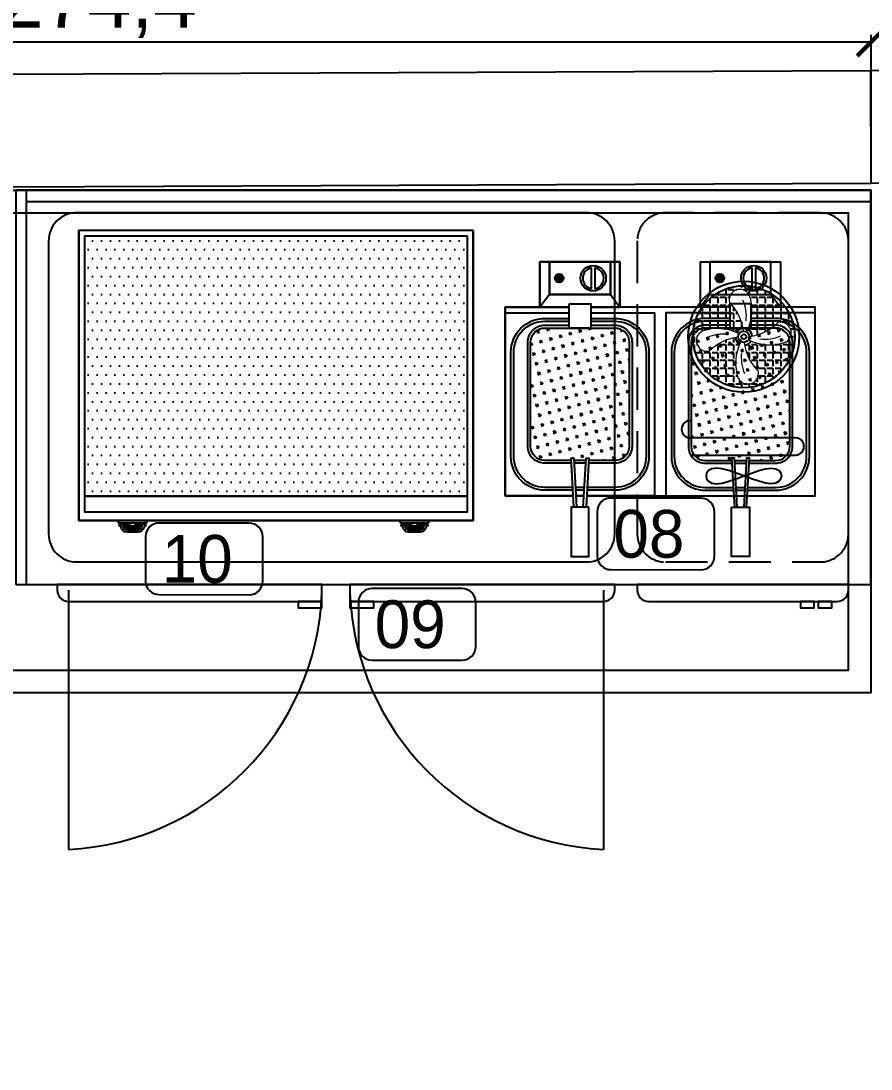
# Model space of a CAD drawing. Header units: millimetres. Extents: x -3164 to 12587, y -18082 to -16228.
# Drawn here: x 6803.1 to 6954, y -16702.4 to -16516.4 of the extents above; entities that cross this region are included whole.
import ezdxf

# ---------------------------------------------------------------- set-up
doc = ezdxf.new("R2010")
doc.units = ezdxf.units.MM
doc.linetypes.add('DASHED', pattern=[0.75, 0.5, -0.25])
doc.layers.add('002 Çizgi', color=254, linetype='Continuous')
doc.layers.add('ELK', color=10, linetype='Continuous')
doc.layers.add('TEFRİŞ MUTFAK (L)', color=241, linetype='Continuous', lineweight=15)
doc.styles.add('adet', font='stylu.ttf')
doc.styles.get("Standard").update_dxf_attribs({"font": 'arial.ttf'})
doc.dimstyles.new('ISO-25', dxfattribs={"dimtxt": 10, "dimasz": 5, "dimexe": 1.25, "dimexo": 10, "dimtad": 1, "dimdec": 1, "dimtxsty": 'Standard', "dimblk": 'ARCHTICK', "dimcen": 2.5, "dimadec": 0, "dimazin": 0, "dimtfac": 1, "dimtdec": 1, "dimtmove": 0, "dimatfit": 3, "dimfxl": 1, "dimarcsym": 0})

# ---------------------------------------------------------------- blocks, each defined once
blk = doc.blocks.new('rwerewerr')
h = blk.add_hatch(color=30)
h.dxf.hatch_style = 1
edge = h.paths.add_edge_path()
edge.add_arc((2556.36, -3488.02), 0.549, 0, 360)
h = blk.add_hatch(color=30)
h.dxf.hatch_style = 1
edge = h.paths.add_edge_path()
edge.add_arc((2584.86, -3488.02), 0.549, 0, 360)
h = blk.add_hatch()
h.set_pattern_fill('CROSS', scale=0.2, angle=60)
h.paths.add_polyline_path([(2551.28, -3517.87, 0.414214), (2553.78, -3520.37), (2558.48, -3520.37), (2558.46, -3519.95), (2558.95, -3519.95), (2558.97, -3520.37), (2561.1, -3520.37), (2561.12, -3519.95), (2561.61, -3519.95), (2561.58, -3520.37), (2566.28, -3520.37, 0.414214), (2568.78, -3517.87), (2568.78, -3499.37, 0.414214), (2566.28, -3496.87), (2553.78, -3496.87, 0.414214), (2551.28, -3499.37)])
h = blk.add_hatch()
h.set_pattern_fill('CROSS', scale=0.2, angle=60)
h.paths.add_polyline_path([(2597.28, -3499.37, 0.414214), (2594.78, -3496.87), (2582.28, -3496.87, 0.414214), (2579.78, -3499.37), (2579.78, -3517.87, 0.414214), (2582.28, -3520.37), (2586.98, -3520.37), (2586.96, -3519.95), (2587.45, -3519.95), (2587.47, -3520.37), (2589.6, -3520.37), (2589.62, -3519.95), (2590.11, -3519.95), (2590.08, -3520.37), (2594.78, -3520.37, 0.414214), (2597.28, -3517.87)])
at = {"color": 7}
for points in [[(2561.95, -3493.15), (2567.13, -3493.15), (2567.13, -3485.14), (2552.94, -3485.14), (2552.94, -3493.15), (2558.12, -3493.15)], [(2558.12, -3493.15), (2552.94, -3493.15), (2552.94, -3485.14), (2567.13, -3485.14), (2567.13, -3493.15), (2561.95, -3493.15)], [(2562.11, -3489.86), (2562.11, -3486.17)], [(2562.68, -3486.17), (2562.68, -3489.86)], [(2586.62, -3493.15), (2581.44, -3493.15), (2581.44, -3485.14), (2595.63, -3485.14), (2595.63, -3493.15), (2590.45, -3493.15)], [(2590.61, -3489.86), (2590.61, -3486.17)], [(2591.18, -3486.17), (2591.18, -3489.86)], [(2554.62, -3490.89), (2552.94, -3493.15)], [(2554.62, -3490.89), (2552.94, -3493.15)], [(2565.45, -3490.89), (2567.13, -3493.15)], [(2565.45, -3490.89), (2567.13, -3493.15)], [(2583.12, -3490.89), (2581.44, -3493.15)], [(2593.95, -3490.89), (2595.63, -3493.15)], [(2558.12, -3493.15), (2546.78, -3493.15), (2546.78, -3526.65), (2558.84, -3526.65)], [(2558.84, -3526.65), (2546.78, -3526.65), (2546.78, -3493.15), (2558.12, -3493.15)], [(2558.84, -3526.65), (2546.78, -3526.65), (2546.78, -3494.15), (2558.12, -3494.15)], [(2558.12, -3493.15), (2552.94, -3493.15)], [(2562.32, -3494.15), (2573.28, -3494.15), (2573.28, -3526.65), (2561.23, -3526.65)], [(2586.62, -3493.15), (2561.95, -3493.15)], [(2561.95, -3493.15), (2567.13, -3493.15)], [(2561.95, -3494.15), (2573.28, -3494.15)], [(2586.25, -3494.15), (2575.28, -3494.15), (2575.28, -3526.65), (2587.34, -3526.65)], [(2586.62, -3494.15), (2575.28, -3494.15)], [(2586.62, -3493.15), (2581.44, -3493.15)], [(2589.73, -3526.65), (2601.78, -3526.65), (2601.78, -3493.15), (2590.45, -3493.15)], [(2589.73, -3526.65), (2601.78, -3526.65), (2601.78, -3494.15), (2590.45, -3494.15)], [(2553.78, -3495.15), (2558.12, -3495.15)], [(2561.95, -3495.65), (2566.28, -3495.65)], [(2586.62, -3495.65), (2582.28, -3495.65)], [(2594.78, -3495.15), (2590.45, -3495.15)], [(2561.1, -3520.37), (2558.97, -3520.37)], [(2561.07, -3520.87), (2559, -3520.87)], [(2587.47, -3520.37), (2589.6, -3520.37)], [(2587.5, -3520.87), (2589.57, -3520.87)], [(2560.82, -3525.15), (2559.24, -3525.15)], [(2560.8, -3525.65), (2559.27, -3525.65)], [(2587.74, -3525.15), (2589.32, -3525.15)], [(2587.77, -3525.65), (2589.3, -3525.65)], [(2546.78, -3526.65), (2558.84, -3526.65)], [(2559.33, -3526.65), (2560.74, -3526.65)], [(2559.33, -3526.65), (2560.74, -3526.65)], [(2560.74, -3526.65), (2559.33, -3526.65)], [(2560.74, -3526.65), (2559.33, -3526.65)], [(2561.23, -3526.65), (2587.34, -3526.65)], [(2561.23, -3526.65), (2601.78, -3526.65)], [(2587.83, -3526.65), (2589.24, -3526.65)], [(2587.83, -3526.65), (2589.24, -3526.65)]]:
    blk.add_lwpolyline(points, dxfattribs=at)
for points in [[(2565.45, -3490.89), (2554.62, -3490.89), (2554.62, -3485.14), (2565.45, -3485.14)], [(2554.62, -3490.89), (2565.45, -3490.89), (2565.45, -3485.14), (2554.62, -3485.14)], [(2583.12, -3490.89), (2593.95, -3490.89), (2593.95, -3485.14), (2583.12, -3485.14)], [(2558.12, -3492.55), (2561.95, -3492.55), (2561.95, -3496.87), (2558.12, -3496.87)], [(2590.45, -3492.55), (2586.62, -3492.55), (2586.62, -3496.87), (2590.45, -3496.87)], [(2559.45, -3528.68), (2558.96, -3528.68), (2558.46, -3519.95), (2558.95, -3519.95)], [(2561.11, -3528.68), (2560.62, -3528.68), (2561.12, -3519.95), (2561.61, -3519.95)], [(2587.46, -3528.68), (2587.95, -3528.68), (2587.45, -3519.95), (2586.96, -3519.95)], [(2589.12, -3528.68), (2589.61, -3528.68), (2590.11, -3519.95), (2589.62, -3519.95)], [(2561.61, -3528.68), (2558.46, -3528.68), (2558.46, -3537.43), (2561.61, -3537.43)], [(2586.96, -3528.68), (2590.11, -3528.68), (2590.11, -3537.43), (2586.96, -3537.43)]]:
    blk.add_lwpolyline(points, close=True, dxfattribs=at)
for points in [[(2558.78, -3525.65), (2553.78, -3525.65, -0.414214), (2547.78, -3519.65), (2547.78, -3501.15, -0.414214), (2553.78, -3495.15), (2558.12, -3495.15)], [(2558.76, -3525.15), (2553.78, -3525.15, -0.414214), (2548.28, -3519.65), (2548.28, -3501.15, -0.414214), (2553.78, -3495.65), (2558.12, -3495.65)], [(2561.95, -3495.15), (2566.28, -3495.15, -0.414214), (2572.28, -3501.15), (2572.28, -3519.65, -0.414214), (2566.28, -3525.65), (2561.28, -3525.65)], [(2562.32, -3495.65), (2566.28, -3495.65, -0.414214), (2571.78, -3501.15), (2571.78, -3519.65, -0.414214), (2566.28, -3525.15), (2561.31, -3525.15)], [(2586.62, -3495.15), (2582.28, -3495.15, 0.414214), (2576.28, -3501.15), (2576.28, -3519.65, 0.414214), (2582.28, -3525.65), (2587.28, -3525.65)], [(2586.25, -3495.65), (2582.28, -3495.65, 0.414214), (2576.78, -3501.15), (2576.78, -3519.65, 0.414214), (2582.28, -3525.15), (2587.26, -3525.15)], [(2589.78, -3525.65), (2594.78, -3525.65, 0.414214), (2600.78, -3519.65), (2600.78, -3501.15, 0.414214), (2594.78, -3495.15), (2590.45, -3495.15)], [(2589.81, -3525.15), (2594.78, -3525.15, 0.414214), (2600.28, -3519.65), (2600.28, -3501.15, 0.414214), (2594.78, -3495.65), (2590.45, -3495.65)], [(2558.51, -3520.87), (2553.78, -3520.87, -0.414214), (2550.78, -3517.87), (2550.78, -3499.37, -0.414214), (2553.78, -3496.37), (2558.12, -3496.37)], [(2558.48, -3520.37), (2553.78, -3520.37, -0.414214), (2551.28, -3517.87), (2551.28, -3499.37, -0.414214), (2553.78, -3496.87), (2566.28, -3496.87, -0.414214), (2568.78, -3499.37), (2568.78, -3517.87, -0.414214), (2566.28, -3520.37), (2561.58, -3520.37)], [(2561.95, -3496.37), (2566.28, -3496.37, -0.414214), (2569.28, -3499.37), (2569.28, -3517.87, -0.414214), (2566.28, -3520.87), (2561.56, -3520.87)], [(2586.62, -3496.37), (2582.28, -3496.37, 0.414214), (2579.28, -3499.37), (2579.28, -3517.87, 0.414214), (2582.28, -3520.87), (2587.01, -3520.87)], [(2590.08, -3520.37), (2594.78, -3520.37, 0.414214), (2597.28, -3517.87), (2597.28, -3499.37, 0.414214), (2594.78, -3496.87), (2582.28, -3496.87, 0.414214), (2579.78, -3499.37), (2579.78, -3517.87, 0.414214), (2582.28, -3520.37), (2586.98, -3520.37)], [(2590.06, -3520.87), (2594.78, -3520.87, 0.414214), (2597.78, -3517.87), (2597.78, -3499.37, 0.414214), (2594.78, -3496.37), (2590.45, -3496.37)]]:
    blk.add_lwpolyline(points, format="xyb", dxfattribs=at)
for centre, radius in [((2562.39, -3488.02), 2.26), ((2590.89, -3488.02), 2.26), ((2556.36, -3488.02), 0.761), ((2556.36, -3488.02), 0.689), ((2556.36, -3488.02), 0.549), ((2584.86, -3488.02), 0.761), ((2584.86, -3488.02), 0.689), ((2584.86, -3488.02), 0.549)]:
    blk.add_circle(centre, radius, dxfattribs=at)
for centre, start, end in [((2562.39, -3488.02), 98.7362, 261.2638), ((2562.39, -3488.02), 278.7362, 81.2638), ((2590.89, -3488.02), 98.7362, 261.2638), ((2590.89, -3488.02), 278.7362, 81.2638)]:
    blk.add_arc(centre, 1.87, start, end, dxfattribs=at)
blk = doc.blocks.new('FRİTOZ 5LT+5LT')
at = {"color": 7}
blk.add_blockref('rwerewerr', (-2546.78, 3526.65), dxfattribs=at)
blk = doc.blocks.new('GHFH')
at = {"color": 7}
for p, q in [((1821.69, 2075.94), (1821.69, 2076.96)), ((1822.08, 2077.34), (1822.7, 2077.34)), ((1823.09, 2077.34), (1823.09, 2077.67)), ((1823.09, 2077.34), (1824.1, 2077.34)), ((1823.09, 2076.33), (1823.09, 2076.96)), ((1824.48, 2077.34), (1824.48, 2077.94)), ((1824.48, 2077.34), (1824.64, 2077.34)), ((1824.88, 2077.34), (1825.5, 2077.34)), ((1825.88, 2077.34), (1825.88, 2077.98)), ((1825.88, 2077.34), (1826.89, 2077.34)), ((1827.28, 2077.34), (1827.28, 2077.8)), ((1827.28, 2077.34), (1828.29, 2077.34)), ((1827.28, 2075.94), (1827.28, 2076.96)), ((1828.67, 2077.34), (1828.67, 2077.4)), ((1828.67, 2077.34), (1828.83, 2077.34)), ((1828.67, 2075.94), (1828.67, 2076.96)), ((1830.07, 2075.94), (1830.07, 2076.73)), ((1818.89, 2074.55), (1818.89, 2075.18)), ((1819.72, 2075.94), (1819.91, 2075.94)), ((1820.29, 2075.94), (1820.29, 2076.37)), ((1820.29, 2075.94), (1821.31, 2075.94)), ((1820.29, 2074.55), (1820.29, 2075.56)), ((1821.69, 2075.94), (1822.7, 2075.94)), ((1821.69, 2074.55), (1821.69, 2075.56)), ((1823.09, 2074.55), (1823.09, 2074.83)), ((1826.56, 2075.94), (1826.89, 2075.94)), ((1827.28, 2075.94), (1828.29, 2075.94)), ((1827.28, 2074.55), (1827.28, 2075.56)), ((1828.67, 2075.94), (1829.69, 2075.94)), ((1828.67, 2074.55), (1828.67, 2075.56)), ((1830.07, 2075.94), (1831.09, 2075.94)), ((1830.07, 2074.55), (1830.07, 2075.56)), ((1831.47, 2074.55), (1831.47, 2075.56)), ((1817.5, 2073.15), (1817.5, 2073.26)), ((1817.5, 2073.15), (1818.51, 2073.15)), ((1817.5, 2071.75), (1817.5, 2072.77)), ((1818.34, 2074.55), (1818.51, 2074.55)), ((1818.89, 2074.55), (1819.91, 2074.55)), ((1818.89, 2073.15), (1818.89, 2074.16)), ((1818.89, 2073.15), (1819.91, 2073.15)), ((1818.89, 2071.75), (1818.89, 2072.77)), ((1820.29, 2074.55), (1821.31, 2074.55)), ((1820.29, 2073.15), (1820.29, 2074.16)), ((1820.29, 2073.15), (1821.31, 2073.15)), ((1820.29, 2071.75), (1820.29, 2072.77)), ((1821.69, 2074.55), (1822.7, 2074.55)), ((1821.69, 2073.15), (1821.69, 2074.16)), ((1821.69, 2073.15), (1822.7, 2073.15)), ((1821.69, 2071.75), (1821.69, 2072.77)), ((1823.09, 2074.55), (1823.34, 2074.55)), ((1823.09, 2073.15), (1823.09, 2074.16)), ((1823.09, 2073.15), (1824.1, 2073.15)), ((1823.09, 2071.75), (1823.09, 2072.77)), ((1824.48, 2071.75), (1824.48, 2072.77)), ((1826.85, 2074.55), (1826.89, 2074.55)), ((1827.28, 2074.55), (1828.29, 2074.55)), ((1827.28, 2073.15), (1827.28, 2074.16)), ((1827.28, 2073.15), (1828.29, 2073.15)), ((1827.28, 2071.75), (1827.28, 2072.77)), ((1828.67, 2074.55), (1829.69, 2074.55)), ((1828.67, 2073.15), (1828.67, 2074.16)), ((1828.67, 2073.15), (1829.69, 2073.15)), ((1828.67, 2071.75), (1828.67, 2072.77)), ((1830.07, 2074.55), (1831.09, 2074.55)), ((1830.07, 2073.15), (1830.07, 2074.16)), ((1830.07, 2073.15), (1831.09, 2073.15)), ((1830.07, 2071.75), (1830.07, 2072.77)), ((1831.47, 2074.55), (1832.48, 2074.55)), ((1831.47, 2073.15), (1831.47, 2074.16)), ((1831.47, 2073.15), (1832.48, 2073.15)), ((1831.47, 2071.75), (1831.47, 2072.77)), ((1832.86, 2073.15), (1832.86, 2074.15)), ((1832.86, 2073.15), (1833.48, 2073.15)), ((1832.86, 2071.75), (1832.86, 2072.77)), ((1816.84, 2071.75), (1817.12, 2071.75)), ((1817.5, 2071.75), (1818.51, 2071.75)), ((1817.5, 2070.35), (1817.5, 2071.37)), ((1818.89, 2071.75), (1819.91, 2071.75)), ((1818.89, 2070.35), (1818.89, 2071.37)), ((1820.29, 2071.75), (1821.31, 2071.75)), ((1820.29, 2070.36), (1820.29, 2071.37)), ((1821.69, 2071.75), (1822.7, 2071.75)), ((1821.69, 2070.35), (1821.69, 2071.37)), ((1823.09, 2071.75), (1824.1, 2071.75)), ((1823.09, 2070.35), (1823.09, 2071.37)), ((1824.48, 2071.75), (1824.98, 2071.75)), ((1824.48, 2070.35), (1824.48, 2071.37)), ((1826.7, 2071.75), (1826.89, 2071.75)), ((1827.28, 2071.75), (1828.29, 2071.75)), ((1827.28, 2070.35), (1827.28, 2071.37)), ((1828.67, 2071.75), (1829.69, 2071.75)), ((1828.67, 2070.35), (1828.67, 2071.37)), ((1830.07, 2071.75), (1831.09, 2071.75)), ((1830.07, 2070.35), (1830.07, 2071.37)), ((1831.47, 2071.75), (1832.48, 2071.75)), ((1832.86, 2071.75), (1833.88, 2071.75)), ((1832.86, 2071.29), (1832.86, 2071.37)), ((1834.26, 2070.35), (1834.26, 2071.07)), ((1816.5, 2070.35), (1817.12, 2070.35)), ((1817.5, 2070.35), (1818.51, 2070.35)), ((1817.5, 2069.47), (1817.5, 2069.97)), ((1818.89, 2070.35), (1819.91, 2070.35)), ((1821.69, 2070.35), (1822.7, 2070.35)), ((1823.09, 2070.35), (1824.1, 2070.35)), ((1824.48, 2070.35), (1825, 2070.35)), ((1826.24, 2070.35), (1826.89, 2070.35)), ((1827.28, 2070.35), (1828.29, 2070.35)), ((1827.28, 2069.12), (1827.28, 2069.97)), ((1828.67, 2070.35), (1829.69, 2070.35)), ((1828.67, 2069.55), (1828.67, 2069.97)), ((1830.07, 2070.35), (1830.19, 2070.35)), ((1833.72, 2070.35), (1833.88, 2070.35)), ((1834.26, 2070.35), (1834.41, 2070.35)), ((1834.26, 2068.96), (1834.26, 2069.97)), ((1816.39, 2068.96), (1817.12, 2068.96)), ((1816.49, 2067.56), (1817.12, 2067.56)), ((1820.29, 2066.16), (1820.29, 2067.18)), ((1820.82, 2067.56), (1821.31, 2067.56)), ((1821.69, 2067.56), (1821.69, 2068.05)), ((1821.69, 2067.56), (1822.7, 2067.56)), ((1821.69, 2066.16), (1821.69, 2067.18)), ((1823.09, 2067.56), (1823.09, 2068.58)), ((1823.09, 2067.56), (1824.1, 2067.56)), ((1823.09, 2066.16), (1823.09, 2067.18)), ((1824.48, 2067.56), (1824.48, 2067.78)), ((1824.48, 2067.56), (1824.69, 2067.56)), ((1824.48, 2067.03), (1824.48, 2067.18)), ((1825.88, 2066.26), (1825.88, 2067.18)), ((1826.08, 2067.56), (1826.89, 2067.56)), ((1827.28, 2067.56), (1827.28, 2067.98)), ((1827.28, 2067.56), (1828.29, 2067.56)), ((1827.28, 2066.16), (1827.28, 2067.18)), ((1828.67, 2067.56), (1828.67, 2067.6)), ((1828.67, 2067.56), (1828.92, 2067.56)), ((1828.67, 2066.16), (1828.67, 2067.18)), ((1830.07, 2066.16), (1830.07, 2067.18)), ((1831.47, 2067.56), (1831.47, 2067.59)), ((1831.47, 2067.56), (1832.48, 2067.56)), ((1831.47, 2066.16), (1831.47, 2067.18)), ((1832.86, 2067.56), (1832.86, 2067.95)), ((1832.86, 2067.56), (1833.88, 2067.56)), ((1832.86, 2066.16), (1832.86, 2067.18)), ((1833.75, 2068.96), (1833.88, 2068.96)), ((1834.26, 2068.96), (1834.52, 2068.96)), ((1834.26, 2067.56), (1834.26, 2068.58)), ((1834.26, 2067.56), (1834.42, 2067.56)), ((1834.26, 2066.78), (1834.26, 2067.18)), ((1816.82, 2066.16), (1817.12, 2066.16)), ((1817.5, 2066.16), (1817.5, 2066.99)), ((1817.5, 2066.16), (1818.51, 2066.16)), ((1817.5, 2064.77), (1817.5, 2065.78)), ((1818.89, 2066.16), (1818.89, 2066.34)), ((1818.89, 2066.16), (1819.91, 2066.16)), ((1818.89, 2064.77), (1818.89, 2065.78)), ((1820.29, 2066.16), (1821.31, 2066.16)), ((1820.29, 2064.77), (1820.29, 2065.78)), ((1821.69, 2066.16), (1822.7, 2066.16)), ((1821.69, 2064.77), (1821.69, 2065.78)), ((1823.09, 2066.16), (1824.1, 2066.16)), ((1823.09, 2064.77), (1823.09, 2065.78)), ((1825.91, 2066.16), (1826.89, 2066.16)), ((1827.28, 2066.16), (1828.29, 2066.16)), ((1827.28, 2064.77), (1827.28, 2065.78)), ((1828.67, 2066.16), (1829.69, 2066.16)), ((1828.67, 2064.77), (1828.67, 2065.78)), ((1830.07, 2066.16), (1831.09, 2066.16)), ((1830.07, 2064.77), (1830.07, 2065.78)), ((1831.47, 2066.16), (1832.48, 2066.16)), ((1831.47, 2064.77), (1831.47, 2065.78)), ((1832.86, 2066.16), (1833.88, 2066.16)), ((1832.86, 2064.77), (1832.86, 2065.78)), ((1817.5, 2064.77), (1818.51, 2064.77)), ((1818.89, 2064.77), (1819.91, 2064.77)), ((1818.89, 2063.37), (1818.89, 2064.39)), ((1820.29, 2064.77), (1821.31, 2064.77)), ((1820.29, 2063.37), (1820.29, 2064.39)), ((1821.69, 2064.77), (1822.7, 2064.77)), ((1821.69, 2063.37), (1821.69, 2064.39)), ((1823.09, 2064.77), (1824.02, 2064.77)), ((1823.09, 2063.37), (1823.09, 2064.39)), ((1826.53, 2064.77), (1826.89, 2064.77)), ((1827.28, 2064.77), (1828.29, 2064.77)), ((1827.28, 2063.65), (1827.28, 2064.39)), ((1828.67, 2064.77), (1829.69, 2064.77)), ((1828.67, 2063.37), (1828.67, 2064.39)), ((1830.07, 2064.77), (1831.09, 2064.77)), ((1830.07, 2063.37), (1830.07, 2064.39)), ((1831.47, 2064.77), (1832.48, 2064.77)), ((1831.47, 2063.37), (1831.47, 2064.39)), ((1832.86, 2064.77), (1833.51, 2064.77)), ((1832.86, 2063.7), (1832.86, 2064.39)), ((1818.29, 2063.37), (1818.51, 2063.37)), ((1818.89, 2063.37), (1819.91, 2063.37)), ((1818.89, 2062.67), (1818.89, 2062.99)), ((1819.64, 2061.97), (1819.91, 2061.97)), ((1820.29, 2063.37), (1821.31, 2063.37)), ((1820.29, 2061.97), (1820.29, 2062.99)), ((1820.29, 2061.97), (1821.31, 2061.97)), ((1820.29, 2061.48), (1820.29, 2061.59)), ((1821.69, 2063.37), (1822.7, 2063.37)), ((1821.69, 2061.97), (1821.69, 2062.99)), ((1821.69, 2061.97), (1822.7, 2061.97)), ((1821.69, 2060.68), (1821.69, 2061.59)), ((1823.09, 2063.37), (1824.05, 2063.37)), ((1823.09, 2061.97), (1823.09, 2062.99)), ((1823.09, 2061.97), (1824.1, 2061.97)), ((1823.09, 2060.57), (1823.09, 2061.59)), ((1827.51, 2063.37), (1828.29, 2063.37)), ((1827.99, 2061.97), (1828.29, 2061.97)), ((1828.67, 2063.37), (1829.69, 2063.37)), ((1828.67, 2061.97), (1828.67, 2062.99)), ((1828.67, 2061.97), (1829.69, 2061.97)), ((1828.67, 2060.57), (1828.67, 2061.59)), ((1830.07, 2063.37), (1831.09, 2063.37)), ((1830.07, 2061.97), (1830.07, 2062.99)), ((1830.07, 2061.97), (1831.09, 2061.97)), ((1830.07, 2061.12), (1830.07, 2061.59)), ((1831.47, 2063.37), (1832.48, 2063.37)), ((1831.47, 2062.14), (1831.47, 2062.99)), ((1821.93, 2060.57), (1822.7, 2060.57)), ((1823.09, 2060.57), (1824.1, 2060.57)), ((1823.09, 2060.18), (1823.09, 2060.19)), ((1824.48, 2060.57), (1824.48, 2061.51)), ((1824.48, 2060.57), (1825.5, 2060.57)), ((1824.48, 2059.91), (1824.48, 2060.19)), ((1825.88, 2059.87), (1825.88, 2060.19)), ((1826.65, 2060.57), (1826.89, 2060.57)), ((1827.28, 2060.57), (1827.28, 2060.88)), ((1827.28, 2060.57), (1828.29, 2060.57)), ((1827.28, 2060.05), (1827.28, 2060.19)), ((1828.67, 2060.57), (1828.98, 2060.57))]:
    blk.add_line(p, q, dxfattribs=at)
for radius in [9.85, 9.06, 0.996, 0.431]:
    blk.add_circle((1825.46, 2068.92), radius, dxfattribs=at)
for start, end in [(94.9752, 150.6196), (4.9752, 60.6196), (184.9752, 240.6196), (274.9752, 330.6196)]:
    blk.add_arc((1825.46, 2068.92), 1.5, start, end, dxfattribs=at)
at = {"layer": 'TEFRİŞ MUTFAK (L)', "color": 7}
for centre, radius, start, end in [((1824.76, 2075.45), 1.89, 28.2084, 194.1396), ((1816.95, 2068.94), 8.51, 6.6287, 45.3593), ((1819.11, 2072.65), 6.8, 352.4777, 24.279), ((1818.71, 2073.58), 8.2, 332.335, 19.6942), ((1825.47, 2077.43), 8.51, 276.6287, 315.3593), ((1831.98, 2069.62), 1.89, 298.2084, 104.1396), ((1818.93, 2068.23), 1.89, 118.2084, 284.1396), ((1820.8, 2062.18), 8.2, 62.335, 109.6942), ((1821.73, 2062.58), 6.8, 82.4777, 114.279), ((1829.18, 2075.27), 6.8, 262.4777, 294.279), ((1825.44, 2060.42), 8.51, 96.6287, 135.3593), ((1832.2, 2064.27), 8.2, 152.335, 199.6942), ((1833.96, 2068.91), 8.51, 186.6287, 225.3593), ((1830.11, 2075.67), 8.2, 242.335, 289.6942), ((1831.8, 2065.2), 6.8, 172.4777, 204.279), ((1826.15, 2062.4), 1.89, 208.2084, 14.1396)]:
    blk.add_arc(centre, radius, start, end, dxfattribs=at)
blk = doc.blocks.new('YTYRTY')
at = {"layer": '002 Çizgi', "color": 7}
for p, q in [((1819.34, 2102.37), (1819.91, 2102.69)), ((1819.91, 2102.69), (1820.71, 2102.81)), ((1820.71, 2102.81), (1821.73, 2102.69)), ((1821.73, 2102.69), (1822.92, 2102.37)), ((1829.45, 2102.69), (1828.26, 2102.37)), ((1830.47, 2102.81), (1829.45, 2102.69)), ((1831.27, 2102.69), (1830.47, 2102.81)), ((1831.85, 2102.37), (1831.27, 2102.69)), ((1818.88, 2101.41), (1819, 2101.93)), ((1819, 2100.9), (1818.88, 2101.41)), ((1819, 2101.93), (1819.34, 2102.37)), ((1819.34, 2100.45), (1819, 2100.9)), ((1822.92, 2102.37), (1824.23, 2101.93)), ((1824.23, 2100.9), (1822.92, 2100.45)), ((1824.23, 2101.93), (1825.59, 2101.41)), ((1825.59, 2101.41), (1824.23, 2100.9)), ((1826.96, 2101.93), (1825.59, 2101.41)), ((1825.59, 2101.41), (1826.96, 2100.9)), ((1828.26, 2102.37), (1826.96, 2101.93)), ((1826.96, 2100.9), (1828.26, 2100.45)), ((1832.19, 2101.93), (1831.85, 2102.37)), ((1831.85, 2100.45), (1832.19, 2100.9)), ((1832.3, 2101.41), (1832.19, 2101.93)), ((1832.19, 2100.9), (1832.3, 2101.41)), ((1819.91, 2100.13), (1819.34, 2100.45)), ((1820.71, 2100.01), (1819.91, 2100.13)), ((1821.73, 2100.13), (1820.71, 2100.01)), ((1822.92, 2100.45), (1821.73, 2100.13)), ((1828.26, 2100.45), (1829.45, 2100.13)), ((1829.45, 2100.13), (1830.47, 2100.01)), ((1830.47, 2100.01), (1831.27, 2100.13)), ((1831.27, 2100.13), (1831.85, 2100.45)), ((1835.11, 2097.7), (1816.44, 2097.7)), ((1816.44, 2094.65), (1835.11, 2094.65))]:
    blk.add_line(p, q, dxfattribs=at)
for centre, major_axis, start_param, end_param in [((1816.44, 2096.17), (1.08, -1.08), 2.356194, 5.497787), ((1835.11, 2093.13), (-1.08, -1.08), 0.785398, 3.926991)]:
    blk.add_ellipse(centre, major_axis=major_axis, ratio=1, start_param=start_param, end_param=end_param, dxfattribs=at)
blk = doc.blocks.new('EWERR')
at = {"color": 7}
for name, p in [('YTYRTY', (-0.14, -7.78)), ('GHFH', (0, 0))]:
    blk.add_blockref(name, p, dxfattribs=at)
blk = doc.blocks.new('ertretrt')
at = {"color": 7}
for points in [[(1989.89, 2081.65), (1839.89, 2081.65), (1839.89, 2011.65), (1989.89, 2011.65)], [(1892.42, 2008.65), (1888.2, 2008.65), (1888.2, 2007.54), (1892.42, 2007.54)], [(1901.62, 2008.65), (1897.4, 2008.65), (1897.4, 2007.54), (1901.62, 2007.54)], [(1979.83, 2008.65), (1977.41, 2008.65), (1977.41, 2007.54), (1979.83, 2007.54)], [(1982.96, 2008.65), (1980.54, 2008.65), (1980.54, 2007.54), (1982.96, 2007.54)]]:
    blk.add_lwpolyline(points, close=True, dxfattribs=at)
blk.add_lwpolyline([(1839.89, 2081.65), (1839.89, 2079.65), (1989.89, 2079.65), (1989.89, 2081.65)], dxfattribs=at)
for points in [[(1939.4, 2077.65), (1848.89, 2077.65, 0.414214), (1843.89, 2072.65), (1843.89, 2020.65, 0.414214), (1848.89, 2015.65), (1939.4, 2015.65, 0.414214), (1944.4, 2020.65), (1944.4, 2072.65, 0.414214)], [(1892.42, 2011.65), (1845.42, 2011.65), (1845.42, 2010.65, 0.414214), (1847.42, 2008.65), (1892.42, 2008.65)], [(1944.4, 2011.65), (1897.4, 2011.65), (1897.4, 2008.65), (1942.4, 2008.65, 0.414214), (1944.4, 2010.65)], [(1985.89, 2011.65), (1948.4, 2011.65), (1948.4, 2010.65, 0.414214), (1950.4, 2008.65), (1983.89, 2008.65, 0.414214), (1985.89, 2010.65)]]:
    blk.add_lwpolyline(points, format="xyb", close=True, dxfattribs=at)
at = {"color": 7, "linetype": 'DASHED', "ltscale": 15}
blk.add_lwpolyline([(1980.89, 2077.65), (1953.4, 2077.65, 0.414214), (1948.4, 2072.65), (1948.4, 2020.65, 0.414214), (1953.4, 2015.65), (1980.89, 2015.65, 0.414214), (1985.89, 2020.65), (1985.89, 2072.65, 0.414214)], format="xyb", close=True, dxfattribs=at)
at = {"color": 7, "rotation": 180}
blk.add_blockref('EWERR', (3792.78, 4124.56), dxfattribs=at)
blk = doc.blocks.new('ewrwerwerewwer')
at = {"color": 7}
for points in [[(1384.82, -3412), (1384.82, -3458)], [(1479.8, -3412), (1479.8, -3458)]]:
    blk.add_lwpolyline(points, dxfattribs=at)
for centre, start, end in [((1382.49, -3410.7), 272.8117, 357.8214), ((1482.12, -3410.7), 182.1786, 267.1883)]:
    blk.add_arc(centre, 47.36, start, end, dxfattribs=at)
blk.add_blockref('ertretrt', (-462.6, -5422.64), dxfattribs=at)
blk = doc.blocks.new('TEZAH TİP BUZDOLABI 150x70')
at = {"color": 7}
blk.add_blockref('ewrwerwerewwer', (-1377.28, 3411), dxfattribs=at)
blk = doc.blocks.new('_ArchTick')
at = {"color": 0, "linetype": 'ByBlock', "const_width": 0.15}
blk.add_lwpolyline([(-0.5, -0.5), (0.5, 0.5)], dxfattribs=at)
blk = doc.blocks.new('*D178')
at = {"color": 0, "lineweight": -2, "transparency": 16777216}
for p, q in [((6679.67, -16536.44), (6679.67, -16518.87)), ((6954.08, -16520.12), (6679.67, -16520.12)), ((6954.08, -16535.21), (6954.08, -16518.87))]:
    blk.add_line(p, q, dxfattribs=at)
at = {"layer": 'Defpoints', "color": 0, "transparency": 16777216}
for p in [(6679.67, -16520.12), (6954.08, -16545.21), (6679.67, -16546.44)]:
    blk.add_point(p, dxfattribs=at)
at = {"color": 0, "lineweight": -2, "transparency": 16777216, "xscale": 5, "yscale": 5, "zscale": 5, "rotation": 180}
blk.add_blockref('_ArchTick', (6679.67, -16520.12), dxfattribs=at)
at = {"color": 0, "lineweight": -2, "transparency": 16777216, "xscale": 5, "yscale": 5, "zscale": 5}
blk.add_blockref('_ArchTick', (6954.08, -16520.12), dxfattribs=at)
at = {"color": 0, "transparency": 16777216, "insert": (6816.87, -16513.48), "char_height": 10, "attachment_point": 5}
blk.add_mtext('274,4', dxfattribs=at)

msp = doc.modelspace()

# ---------------------------------------------------------------- hatches: boundary and pattern name
h = msp.add_hatch()
h.set_pattern_fill('DOTS', angle=540)
h.set_pattern_definition([(180, (9619.3698, -14755.1701), (-0.79375, -1.5875), [0, -1.5875])])
h.paths.add_polyline_path([(6882.42, -16600.72), (6882.42, -16554.59), (6814.42, -16554.59), (6814.42, -16600.72)])
h = msp.add_hatch(color=7)
edge = h.paths.add_edge_path()
edge.add_line((6823.42, -16605.54), (6823.51, -16605.54))
edge.add_ellipse((6833.42, -16575.26), major_axis=(-36.69, 0), ratio=0.857143, start_angle=74.3341, end_angle=76.5298)
edge.add_line((6824.87, -16605.84), (6823.42, -16605.84))
edge.add_line((6823.42, -16605.84), (6823.42, -16605.54))
h = msp.add_hatch(color=7)
edge = h.paths.add_edge_path()
edge.add_line((6873.48, -16605.54), (6873.57, -16605.54))
edge.add_ellipse((6883.48, -16575.26), major_axis=(-36.69, 0), ratio=0.857143, start_angle=74.3341, end_angle=76.5298)
edge.add_line((6874.93, -16605.84), (6873.48, -16605.84))
edge.add_line((6873.48, -16605.84), (6873.48, -16605.54))

# ---------------------------------------------------------------- linework, layer by layer
msp.add_line((6954.08, -16545.21), (6954, -16525.21))
at = {"color": 7}
for p, q in [((6813.42, -16605.09), (6813.42, -16553.59)), ((6883.42, -16553.59), (6883.42, -16605.09)), ((6883.42, -16605.09), (6813.42, -16605.09)), ((6813.42, -16605.09), (6818.92, -16605.09)), ((6820.42, -16605.54), (6820.42, -16605.09)), ((6820.42, -16605.09), (6825.42, -16605.09)), ((6825.42, -16605.54), (6820.42, -16605.54)), ((6820.92, -16606.24), (6820.42, -16605.84)), ((6822.42, -16605.84), (6820.42, -16605.84)), ((6822.42, -16605.54), (6822.42, -16605.84)), ((6823.42, -16605.54), (6823.42, -16605.84)), ((6825.42, -16605.84), (6823.42, -16605.84)), ((6825.42, -16605.84), (6824.92, -16606.24)), ((6825.42, -16605.09), (6825.42, -16605.54)), ((6870.48, -16605.54), (6870.48, -16605.09)), ((6870.48, -16605.09), (6875.48, -16605.09)), ((6875.48, -16605.54), (6870.48, -16605.54)), ((6870.98, -16606.24), (6870.48, -16605.84)), ((6872.48, -16605.84), (6870.48, -16605.84)), ((6872.48, -16605.54), (6872.48, -16605.84)), ((6873.48, -16605.54), (6873.48, -16605.84)), ((6875.48, -16605.84), (6873.48, -16605.84)), ((6875.48, -16605.84), (6874.98, -16606.24)), ((6875.48, -16605.09), (6875.48, -16605.54)), ((6883.42, -16605.09), (6877.92, -16605.09)), ((6820.92, -16606.26), (6820.92, -16606.24)), ((6824.78, -16606.06), (6821.06, -16606.06)), ((6824.67, -16606.26), (6821.17, -16606.26)), ((6824.63, -16606.46), (6821.21, -16606.46)), ((6824.5, -16606.66), (6821.34, -16606.66)), ((6824.16, -16606.87), (6821.68, -16606.87)), ((6823.92, -16607.12), (6821.92, -16607.12)), ((6824.92, -16606.24), (6824.92, -16606.26)), ((6870.98, -16606.26), (6870.98, -16606.24)), ((6874.84, -16606.06), (6871.12, -16606.06)), ((6874.73, -16606.26), (6871.23, -16606.26)), ((6874.69, -16606.46), (6871.27, -16606.46)), ((6874.56, -16606.66), (6871.39, -16606.66)), ((6874.21, -16606.87), (6871.74, -16606.87)), ((6873.98, -16607.12), (6871.98, -16607.12)), ((6874.98, -16606.24), (6874.98, -16606.26))]:
    msp.add_line(p, q, dxfattribs=at)
for points in [[(5755.46, -17691.15), (7096.68, -17758.97), (8313.22, -17723.82), (8328.07, -16543.63), (7608.33, -16520.21), (6953.96, -16525.21), (5570.21, -16531.08), (5282.72, -17667.24), (5303.09, -17668.27)], [(5756.47, -17671.17), (7096.9, -17738.95), (8293.46, -17704.38), (8307.83, -16562.99), (7608.08, -16540.21), (6954.08, -16545.21), (5585.8, -16551.02), (5494.41, -16912.18)]]:
    msp.add_lwpolyline(points)
at = {"color": 1}
for points in [[(6505.08, -16546.44), (6954.01, -16546.44), (6954.01, -16635.67), (6505.08, -16635.67)], [(6509.08, -16550.44), (6950.01, -16550.44), (6950.01, -16631.67), (6509.08, -16631.67)]]:
    msp.add_lwpolyline(points, close=True, dxfattribs=at)
msp.add_lwpolyline([(6802.24, -16616.44), (6954.01, -16616.44), (6954.01, -16546.44), (6802.24, -16546.44)], close=True)
at = {"color": 7}
for points in [[(6883.42, -16553.59), (6813.42, -16553.59), (6813.42, -16605.09), (6883.42, -16605.09)], [(6882.42, -16554.59), (6814.42, -16554.59), (6814.42, -16600.72), (6882.42, -16600.72)], [(6882.42, -16600.72), (6814.42, -16600.72), (6814.42, -16603.51), (6882.42, -16603.51)]]:
    msp.add_lwpolyline(points, close=True, dxfattribs=at)
at = {"color": 7, "extrusion": (0, 0, -1)}
for centre, major_axis, start_param, end_param in [((6833.42, -16575.26), (36.69, 0), 1.805896, 1.844218), ((6883.48, -16575.26), (36.69, 0), 1.805896, 1.844218), ((6821.92, -16606.26), (-1, 0), 4.712389, 6.283185), ((6823.92, -16606.26), (1, 0), 0, 1.570796), ((6871.98, -16606.26), (-1, 0), 4.712389, 6.283185), ((6873.98, -16606.26), (1, 0), 0, 1.570796)]:
    msp.add_ellipse(centre, major_axis=major_axis, ratio=0.857143, start_param=start_param, end_param=end_param, dxfattribs=at)
at = {"layer": 'ELK', "color": 6}
for points in [[(6907.83, -16613.78), (6923.83, -16613.81, 0.414214), (6926.25, -16611.39), (6926.26, -16603.52, 0.414214), (6923.84, -16601.1), (6907.84, -16601.07, 0.414214), (6905.42, -16603.49), (6905.41, -16611.36, 0.414214)], [(6827.63, -16618.21), (6843.63, -16618.24, 0.414214), (6846.05, -16615.82), (6846.06, -16607.96, 0.414214), (6843.65, -16605.54), (6827.65, -16605.51, 0.414214), (6825.22, -16607.93), (6825.21, -16615.79, 0.414214)], [(6865.43, -16629.84), (6881.43, -16629.87, 0.414214), (6883.86, -16627.45), (6883.87, -16619.58, 0.414214), (6881.45, -16617.16), (6865.45, -16617.13, 0.414214), (6863.03, -16619.55), (6863.02, -16627.41, 0.414214)]]:
    msp.add_lwpolyline(points, format="xyb", close=True, dxfattribs=at)

# ---------------------------------------------------------------- block references
for name, p in [('TEZAH TİP BUZDOLABI 150x70', (6804.01, -16616.44)), ('FRİTOZ 5LT+5LT', (6889.11, -16600.68))]:
    msp.add_blockref(name, p)

# ---------------------------------------------------------------- texts
at = {"layer": 'ELK', "color": 6, "style": 'adet'}
for s, p in [('08', (6908.31, -16611.65)), ('10', (6828.11, -16616.09)), ('09', (6865.92, -16627.71))]:
    msp.add_text(s, height=8.47, rotation=359.9231, dxfattribs=at).set_placement(p)

# ---------------------------------------------------------------- dimensions: what is measured, and where the dimension line sits
dim = msp.add_linear_dim(base=(6679.67, -16520.12), p1=(6954.08, -16545.21), p2=(6679.67, -16546.44), dimstyle='ISO-25')
dim.commit()
dim.dimension.update_dxf_attribs({"geometry": '*D178', "text_midpoint": (6816.87, -16513.48)})

doc.saveas('drawing.dxf')
